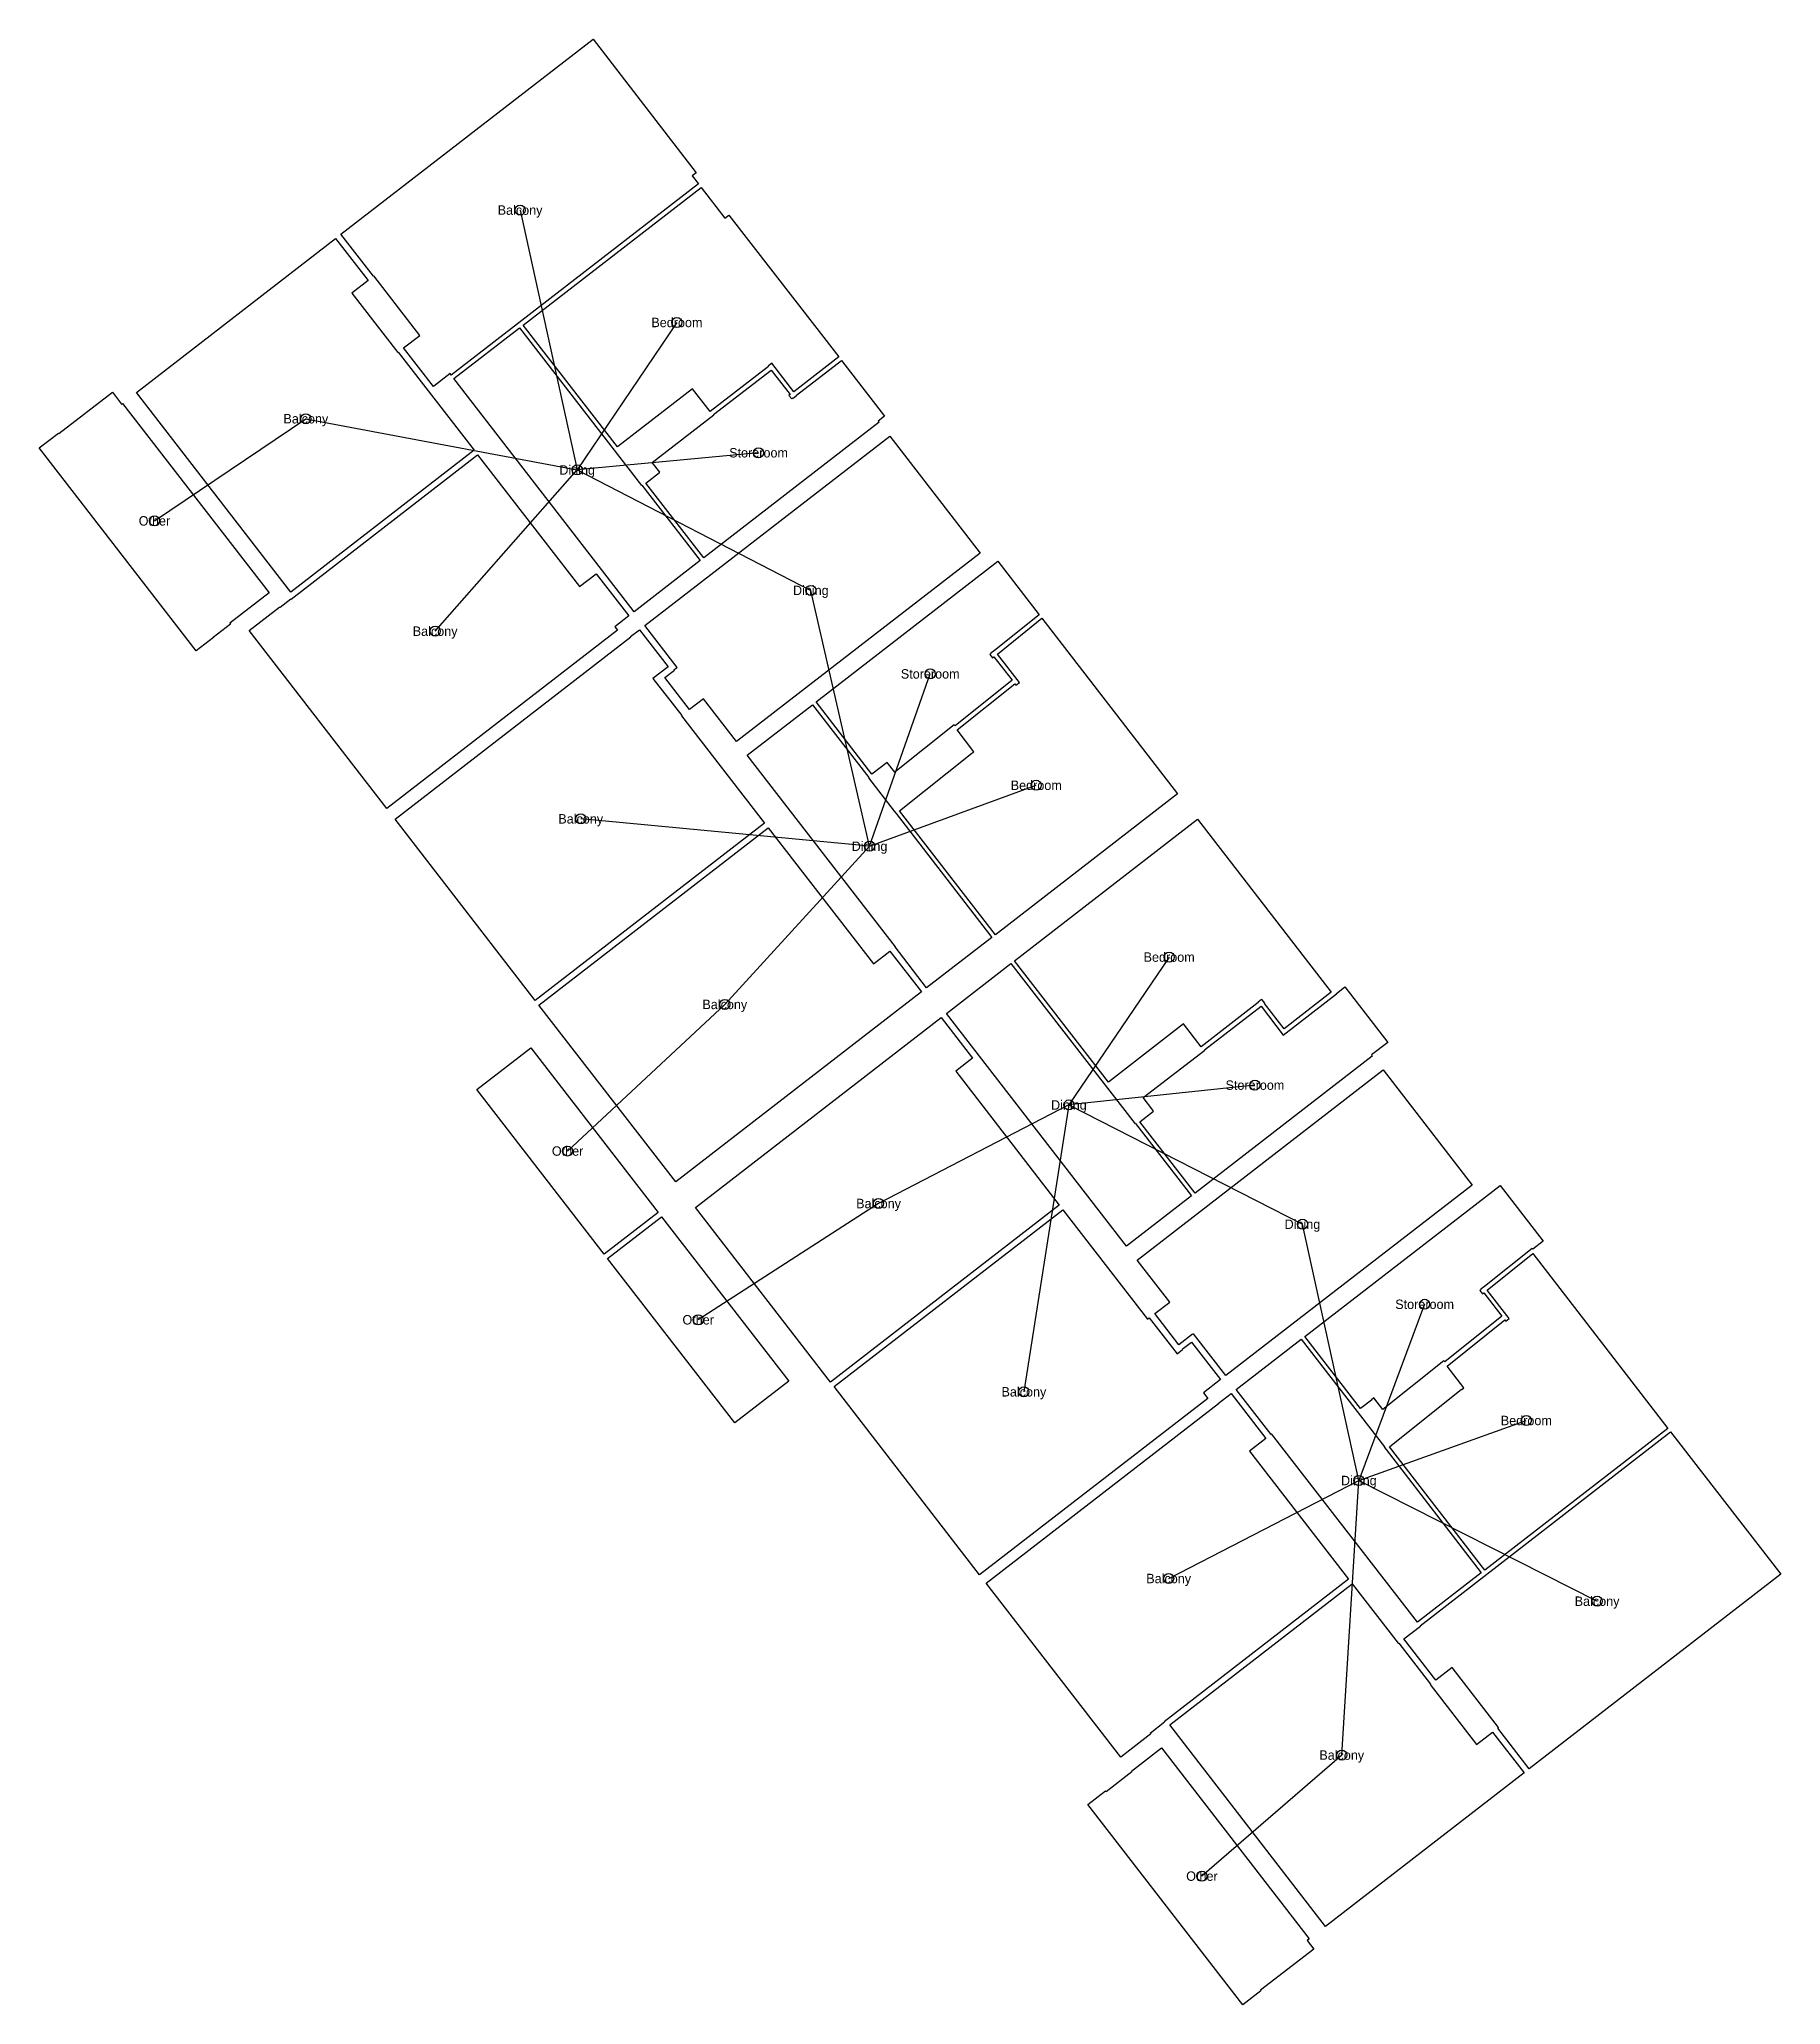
# Model space of a CAD drawing. Header units: metres. Extents: x -14.1 to 13.7, y -15.9 to 15.4.
import ezdxf
from ezdxf.enums import TextEntityAlignment as Align

# ---------------------------------------------------------------- set-up
doc = ezdxf.new("R2010")
doc.units = ezdxf.units.M
for name, color, linetype in [('Balcony', 140, 'Continuous'), ('Bedroom', 50, 'Continuous'), ('Dining', 210, 'Continuous'), ('Graph_edges_door', 150, 'Continuous'), ('Graph_edges_entrance', 10, 'Continuous'), ('Graph_nodes', 5, 'Continuous'), ('Labels', 7, 'Continuous'), ('Other', 255, 'Continuous'), ('Storeroom', 8, 'Continuous')]:
    doc.layers.add(name, color=color, linetype=linetype)

msp = doc.modelspace()

# ---------------------------------------------------------------- linework, layer by layer
at = {"layer": 'Balcony'}
for points in [[(-3.58, 13.127), (-7.517, 10.082), (-7.536, 10.106), (-7.801, 9.9), (-8.276, 10.514), (-8.017, 10.714), (-8.75, 11.661), (-8.757, 11.656), (-9.274, 12.324), (-5.259, 15.43), (-3.616, 13.306), (-3.68, 13.256), (-3.58, 13.127)], [(-7.154, 8.884), (-10.073, 6.626), (-12.532, 9.804), (-9.36, 12.257), (-8.843, 11.589), (-9.102, 11.389), (-8.369, 10.442), (-8.362, 10.447), (-7.154, 8.884)], [(-10.069, 6.512), (-7.097, 8.811), (-5.474, 6.713), (-5.209, 6.918), (-4.689, 6.246), (-4.913, 6.073), (-4.871, 6.018), (-8.543, 3.178), (-10.736, 6.013), (-10.247, 6.391), (-10.242, 6.384), (-10.072, 6.516), (-10.069, 6.512)], [(-3.847, 4.658), (-3.85, 4.656), (-2.527, 2.945), (-6.178, 0.121), (-8.413, 3.01), (-4.658, 5.915), (-4.661, 5.918), (-4.519, 6.027), (-4.063, 5.437), (-4.304, 5.25), (-3.847, 4.658)], [(-2.47, 2.872), (-0.794, 0.706), (-0.532, 0.908), (-0.029, 0.257), (-3.942, -2.77), (-6.121, 0.048), (-2.47, 2.872)], [(0.787, -0.797), (0.518, -1.005), (2.168, -3.138), (-1.476, -5.957), (-3.627, -3.176), (0.286, -0.149), (0.787, -0.797)], [(4.737, -5.918), (4.465, -6.128), (4.533, -6.217), (0.899, -9.028), (-1.42, -6.03), (2.224, -3.211), (3.574, -4.955), (3.601, -4.934), (4.043, -5.506), (4.13, -5.439), (4.127, -5.435), (4.275, -5.321), (4.737, -5.918)], [(3.146, -11.932), (1.003, -9.162), (4.703, -6.3), (4.701, -6.296), (4.903, -6.14), (5.457, -6.856), (5.198, -7.055), (6.777, -9.096), (3.838, -11.369), (3.844, -11.376), (3.616, -11.552), (3.624, -11.562), (3.146, -11.932)], [(7.919, -9.846), (7.914, -9.839), (11.905, -6.752), (13.659, -9.019), (9.654, -12.116), (9.153, -11.468), (9.166, -11.458), (8.426, -10.501), (8.164, -10.703), (7.657, -10.048), (7.919, -9.846)], [(9.069, -11.533), (9.571, -12.181), (6.409, -14.626), (3.927, -11.417), (6.833, -9.169), (7.567, -10.118), (7.574, -10.113), (8.081, -10.767), (8.074, -10.773), (8.814, -11.73), (9.069, -11.533)]]:
    msp.add_lwpolyline(points, close=True, dxfattribs=at)
at = {"layer": 'Bedroom'}
for points in [[(-2.061, 9.817), (-2.411, 10.27), (-2.467, 10.226), (-2.462, 10.219), (-3.392, 9.5), (-3.674, 9.864), (-4.871, 8.938), (-6.372, 10.878), (-3.537, 13.071), (-3.158, 12.581), (-3.094, 12.631), (-1.345, 10.371), (-2.061, 9.817)], [(-0.376, 3.14), (0.774, 4.062), (0.777, 4.058), (0.809, 4.082), (0.54, 4.43), (1.458, 5.165), (1.476, 5.142), (1.532, 5.185), (1.181, 5.639), (1.891, 6.208), (4.053, 3.414), (1.15, 1.168), (-0.376, 3.14)], [(6.499, 0.251), (5.749, -0.329), (5.437, 0.074), (5.441, 0.077), (5.397, 0.133), (5.394, 0.13), (5.389, 0.137), (5.333, 0.093), (5.338, 0.087), (4.428, -0.617), (4.147, -0.253), (2.949, -1.179), (1.454, 0.754), (4.367, 3.008), (6.499, 0.251)], [(8.58, -6.073), (8.613, -6.048), (8.344, -5.701), (9.262, -4.965), (9.28, -4.988), (9.336, -4.945), (8.985, -4.491), (9.708, -3.911), (11.862, -6.696), (8.945, -8.952), (7.428, -6.99), (8.577, -6.068), (8.58, -6.073)]]:
    msp.add_lwpolyline(points, close=True, dxfattribs=at)
at = {"layer": 'Dining'}
for points in [[(-5.122, 6.985), (-7.474, 10.026), (-6.428, 10.835), (-4.486, 8.325), (-4.48, 8.33), (-3.55, 7.128), (-4.606, 6.311), (-5.125, 6.983), (-5.122, 6.985)], [(0.907, 7.248), (-2.972, 4.248), (-3.498, 4.928), (-3.722, 4.754), (-4.116, 5.263), (-3.959, 5.384), (-3.965, 5.391), (-3.92, 5.425), (-4.436, 6.092), (-0.533, 9.11), (0.907, 7.248)], [(-0.442, 0.978), (-2.802, 4.029), (-1.763, 4.832), (-0.865, 3.671), (-0.871, 3.666), (-0.461, 3.135), (-0.462, 3.135), (-0.432, 3.097), (1.094, 1.125), (0.055, 0.321), (-0.449, 0.973), (-0.442, 0.978)], [(4.274, -2.993), (3.238, -3.794), (0.369, -0.085), (1.398, 0.711), (3.374, -1.843), (3.38, -1.838), (4.274, -2.993)], [(4.82, -5.853), (4.307, -5.19), (4.293, -5.201), (4.288, -5.194), (4.07, -5.362), (3.688, -4.867), (3.926, -4.683), (3.407, -4.013), (7.324, -0.984), (8.743, -2.819), (4.82, -5.853)], [(7.342, -6.996), (7.372, -7.033), (8.889, -8.995), (7.871, -9.783), (5.55, -6.783), (5.54, -6.791), (4.986, -6.075), (6.022, -5.274), (7.349, -6.99), (7.342, -6.996)]]:
    msp.add_lwpolyline(points, close=True, dxfattribs=at)
at = {"layer": 'Graph_edges_door'}
for p, q in [((-6.421, 12.71), (-5.512, 8.571)), ((-3.923, 10.92), (-5.512, 8.571)), ((-12.245, 7.76), (-9.833, 9.387)), ((-9.833, 9.387), (-5.512, 8.571)), ((-2.622, 8.845), (-5.512, 8.571)), ((-7.774, 6.003), (-5.512, 8.571)), ((-0.854, 2.578), (0.112, 5.323)), ((-0.854, 2.578), (1.801, 3.549)), ((-0.854, 2.578), (-5.455, 3.014)), ((-3.16, 0.058), (-0.854, 2.578)), ((3.918, 0.812), (2.321, -1.543)), ((-3.16, 0.058), (-5.664, -2.277)), ((5.284, -1.227), (2.321, -1.543)), ((2.321, -1.543), (-0.711, -3.113)), ((2.321, -1.543), (1.604, -6.112)), ((-0.711, -3.113), (-3.584, -4.965)), ((7.987, -4.718), (6.939, -7.525)), ((6.939, -7.525), (9.607, -6.569)), ((3.91, -9.086), (6.939, -7.525)), ((6.667, -11.898), (6.939, -7.525)), ((6.939, -7.525), (10.734, -9.447)), ((6.667, -11.898), (4.44, -13.826))]:
    msp.add_line(p, q, dxfattribs=at)
at = {"layer": 'Graph_edges_entrance'}
for p, q in [((-5.512, 8.571), (-1.79, 6.653)), ((-0.854, 2.578), (-1.79, 6.653)), ((2.321, -1.543), (6.041, -3.443)), ((6.939, -7.525), (6.041, -3.443))]:
    msp.add_line(p, q, dxfattribs=at)
at = {"layer": 'Graph_nodes'}
for centre in [(-6.421, 12.71), (-3.923, 10.92), (-9.833, 9.387), (-2.622, 8.845), (-5.512, 8.571), (-12.245, 7.76), (-1.79, 6.653), (-7.774, 6.003), (0.112, 5.323), (1.801, 3.549), (-5.455, 3.014), (-0.854, 2.578), (3.918, 0.812), (-3.16, 0.058), (5.284, -1.227), (2.321, -1.543), (-5.664, -2.277), (-0.711, -3.113), (6.041, -3.443), (7.987, -4.718), (-3.584, -4.965), (1.604, -6.112), (9.607, -6.569), (6.939, -7.525), (3.91, -9.086), (10.734, -9.447), (6.667, -11.898), (4.44, -13.826)]:
    msp.add_circle(centre, 0.08, dxfattribs=at)
at = {"layer": 'Other'}
for points in [[(-11.304, 5.902), (-11.578, 5.69), (-14.079, 8.923), (-13.774, 9.158), (-13.769, 9.152), (-12.915, 9.812), (-12.768, 9.621), (-12.755, 9.632), (-10.42, 6.613), (-11.045, 6.129), (-11.035, 6.116), (-11.307, 5.905), (-11.304, 5.902)], [(-7.108, -1.297), (-6.249, -0.633), (-4.22, -3.257), (-5.079, -3.921), (-7.108, -1.297)], [(-3, -6.608), (-5.027, -3.987), (-4.168, -3.323), (-2.141, -5.944), (-3, -6.608)], [(5.379, -15.651), (5.091, -15.874), (2.625, -12.685), (2.906, -12.468), (2.914, -12.478), (3.323, -12.161), (3.318, -12.155), (3.796, -11.785), (6.149, -14.827), (6.115, -14.854), (6.22, -14.99), (5.374, -15.645), (5.379, -15.651)]]:
    msp.add_lwpolyline(points, close=True, dxfattribs=at)
at = {"layer": 'Storeroom'}
for points in [[(-2.016, 9.758), (-2.018, 9.761), (-1.302, 10.315), (-0.617, 9.429), (-0.719, 9.35), (-0.703, 9.33), (-3.494, 7.171), (-4.416, 8.363), (-4.198, 8.532), (-4.201, 8.535), (-4.197, 8.538), (-4.316, 8.691), (-3.336, 9.448), (-3.339, 9.452), (-2.419, 10.163), (-2.117, 9.774), (-2.138, 9.758), (-2.095, 9.702), (-2.074, 9.718), (-2.072, 9.715), (-2.016, 9.758)], [(1.415, 5.221), (0.507, 4.493), (0.491, 4.513), (-0.451, 3.758), (-0.572, 3.914), (-0.817, 3.724), (-1.707, 4.876), (1.189, 7.116), (1.848, 6.264), (1.138, 5.695), (1.136, 5.697), (1.08, 5.654), (1.083, 5.651), (1.062, 5.634), (1.106, 5.579), (1.126, 5.595), (1.415, 5.221)], [(6.581, 0.225), (6.579, 0.229), (6.718, 0.336), (7.401, -0.547), (7.141, -0.747), (7.154, -0.764), (4.33, -2.949), (3.449, -1.812), (3.667, -1.643), (3.657, -1.63), (3.66, -1.627), (3.505, -1.426), (4.484, -0.669), (4.482, -0.665), (5.381, 0.031), (5.736, -0.429), (6.581, 0.225)], [(7.141, -6.243), (6.966, -6.379), (6.078, -5.231), (9.188, -2.825), (9.874, -3.711), (9.708, -3.839), (9.699, -3.828), (8.942, -4.435), (8.94, -4.433), (8.884, -4.476), (8.886, -4.479), (8.865, -4.496), (8.91, -4.552), (8.93, -4.535), (9.218, -4.909), (8.31, -5.637), (8.294, -5.617), (7.322, -6.396), (7.178, -6.209), (7.139, -6.24), (7.141, -6.243)]]:
    msp.add_lwpolyline(points, close=True, dxfattribs=at)

# ---------------------------------------------------------------- texts
at = {"layer": 'Labels'}
for s, p in [('Balcony', (-6.421, 12.71)), ('Bedroom', (-3.923, 10.92)), ('Balcony', (-9.833, 9.387)), ('Storeroom', (-2.622, 8.845)), ('Dining', (-5.512, 8.571)), ('Other', (-12.245, 7.76)), ('Dining', (-1.79, 6.653)), ('Balcony', (-7.774, 6.003)), ('Storeroom', (0.112, 5.323)), ('Bedroom', (1.801, 3.549)), ('Balcony', (-5.455, 3.014)), ('Dining', (-0.854, 2.578)), ('Bedroom', (3.918, 0.812)), ('Balcony', (-3.16, 0.058)), ('Storeroom', (5.284, -1.227)), ('Dining', (2.321, -1.543)), ('Other', (-5.664, -2.277)), ('Balcony', (-0.711, -3.113)), ('Dining', (6.041, -3.443)), ('Storeroom', (7.987, -4.718)), ('Other', (-3.584, -4.965)), ('Balcony', (1.604, -6.112)), ('Bedroom', (9.607, -6.569)), ('Dining', (6.939, -7.525)), ('Balcony', (3.91, -9.086)), ('Balcony', (10.734, -9.447)), ('Balcony', (6.667, -11.898)), ('Other', (4.44, -13.826))]:
    msp.add_text(s, height=0.15, dxfattribs=at).set_placement(p, align=Align.MIDDLE_CENTER)

doc.saveas('drawing.dxf')
